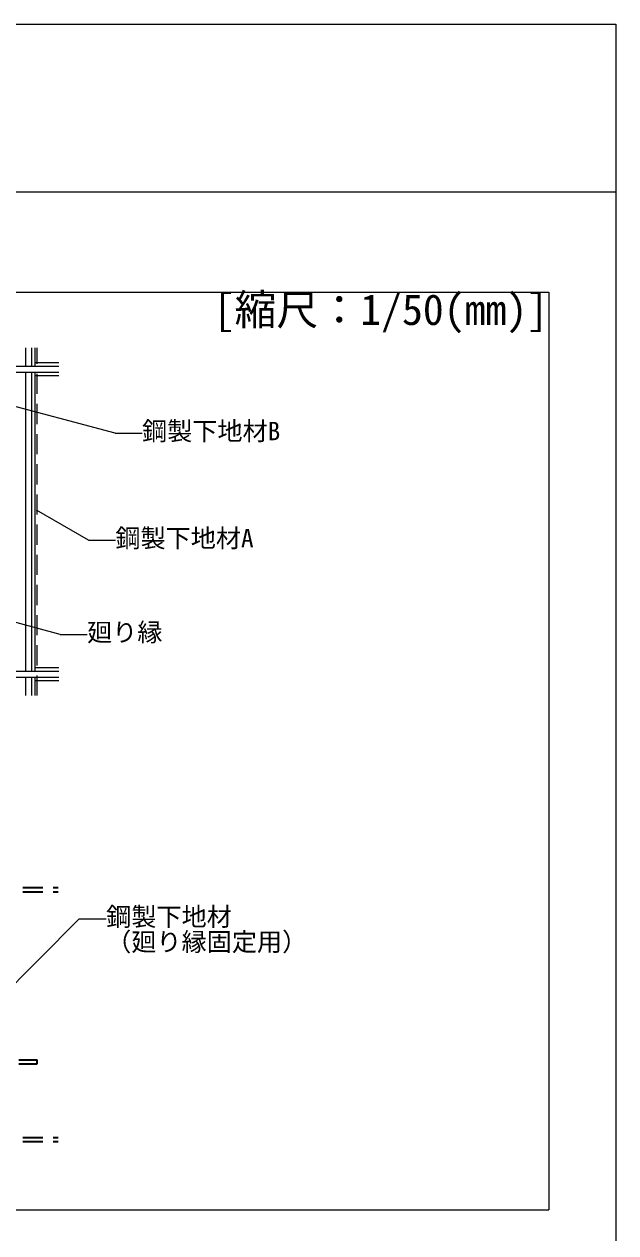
# Model space of a CAD drawing. Units: millimetres on the paper, with parts at other scales. Extents: x -195 to 195, y -140 to 138.
# Drawn here: x 159.7 to 195, y 65.4 to 137.5 of the extents above; entities that cross this region are included whole.
import ezdxf
from ezdxf.enums import TextEntityAlignment as Align

# ---------------------------------------------------------------- set-up
doc = ezdxf.new("R2010")
doc.units = ezdxf.units.MM
doc.linetypes.add('DASHED1', pattern=[1.8, 1.2, -0.6])
for name, color, linetype, lineweight in [('8-2_メインジョイナー', 3, 'Continuous', 18), ('8-3_クロスジョイナー', 2, 'Continuous', 25), ('8-4_野縁', 4, 'DASHED1', 9), ('8-6_文字・矢印', 7, 'Continuous', 18), ('8-7_野縁受け', 6, 'DASHED1', 35), ('F-3_クロスジョイナー', 3, 'Continuous', 18)]:
    doc.layers.add(name, color=color, linetype=linetype, lineweight=lineweight)
doc.styles.add('ＭＳ ゴシック', font='')
doc.styles.get('ＭＳ ゴシック').set_extended_font_data('MS Gothic')

msp = doc.modelspace()

# ---------------------------------------------------------------- linework, layer by layer
at = {"layer": '8-2_メインジョイナー'}
for p, q in [((161.75, 117.082), (121.75, 117.082)), ((161.75, 117.299), (160.331, 117.299)), ((121.75, 116.742), (161.75, 116.742)), ((160.331, 116.539), (161.75, 116.539)), ((161.75, 98.882), (121.75, 98.882)), ((161.75, 99.099), (160.331, 99.099)), ((121.75, 98.542), (161.75, 98.542)), ((160.331, 98.339), (161.75, 98.339))]:
    msp.add_line(p, q, dxfattribs=at)
at = {"layer": '8-3_クロスジョイナー'}
for p, q in [((159.781, 117.082), (159.781, 118.186)), ((160.119, 118.186), (160.119, 117.082)), ((160.331, 117.082), (160.331, 118.186)), ((159.781, 98.882), (159.781, 116.742)), ((160.119, 116.742), (160.119, 98.882)), ((160.331, 98.882), (160.331, 116.742)), ((159.781, 97.439), (159.781, 98.542)), ((160.119, 98.542), (160.119, 97.439)), ((160.331, 97.439), (160.331, 98.542))]:
    msp.add_line(p, q, dxfattribs=at)
at = {"layer": '8-4_野縁'}
msp.add_line((160.451, 97.439), (160.451, 118.186), dxfattribs=at)
at = {"layer": '8-6_文字・矢印'}
for p, q in [((165.107, 113.09), (154.066, 116.048)), ((165.107, 113.09), (166.714, 113.09)), ((163.515, 106.702), (160.417, 108.491)), ((163.515, 106.702), (165.122, 106.702)), ((161.824, 101.086), (149.424, 104.408)), ((161.824, 101.086), (163.431, 101.086)), ((162.964, 84.112), (154.948, 76.095)), ((162.964, 84.112), (164.572, 84.112))]:
    msp.add_line(p, q, dxfattribs=at)
at = {"layer": '8-7_野縁受け'}
for p, q in [((121.8, 85.975), (161.7, 85.975)), ((121.8, 85.735), (161.7, 85.735)), ((123.359, 75.705), (160.449, 75.705)), ((123.359, 75.465), (160.449, 75.465)), ((160.449, 75.465), (160.449, 75.705)), ((121.8, 71.075), (161.7, 71.075)), ((121.8, 70.835), (161.7, 70.835))]:
    msp.add_line(p, q, dxfattribs=at)
at = {"layer": 'F-3_クロスジョイナー'}
for p, q in [((-195, 137.5), (195, 137.5)), ((-195, 127.5), (195, 127.5)), ((2, 121.5), (191, 121.5)), ((191, 121.5), (191, 66.75)), ((2, 66.75), (191, 66.75))]:
    msp.add_line(p, q, dxfattribs=at)
msp.add_lwpolyline([(-195, 137.5), (195, 137.5), (195, -137.5)], dxfattribs=at)

# ---------------------------------------------------------------- texts
at = {"layer": '8-6_文字・矢印', "style": 'ＭＳ ゴシック'}
for s, p in [('鋼製下地材B', (166.714, 112.34)), ('鋼製下地材A', (165.122, 105.952)), ('廻り縁', (163.431, 100.336)), ('鋼製下地材', (164.572, 83.362)), ('（廻り縁固定用）', (164.572, 81.862))]:
    msp.add_text(s, height=1.1, dxfattribs=at).set_placement(p, align=Align.BOTTOM_LEFT)
at = {"layer": 'F-3_クロスジョイナー', "color": 7, "style": 'ＭＳ ゴシック'}
msp.add_text('[縮尺：1/50(mm)]', height=1.833, dxfattribs=at).set_placement((170.99, 119), align=Align.BOTTOM_LEFT)

doc.saveas('drawing.dxf')
